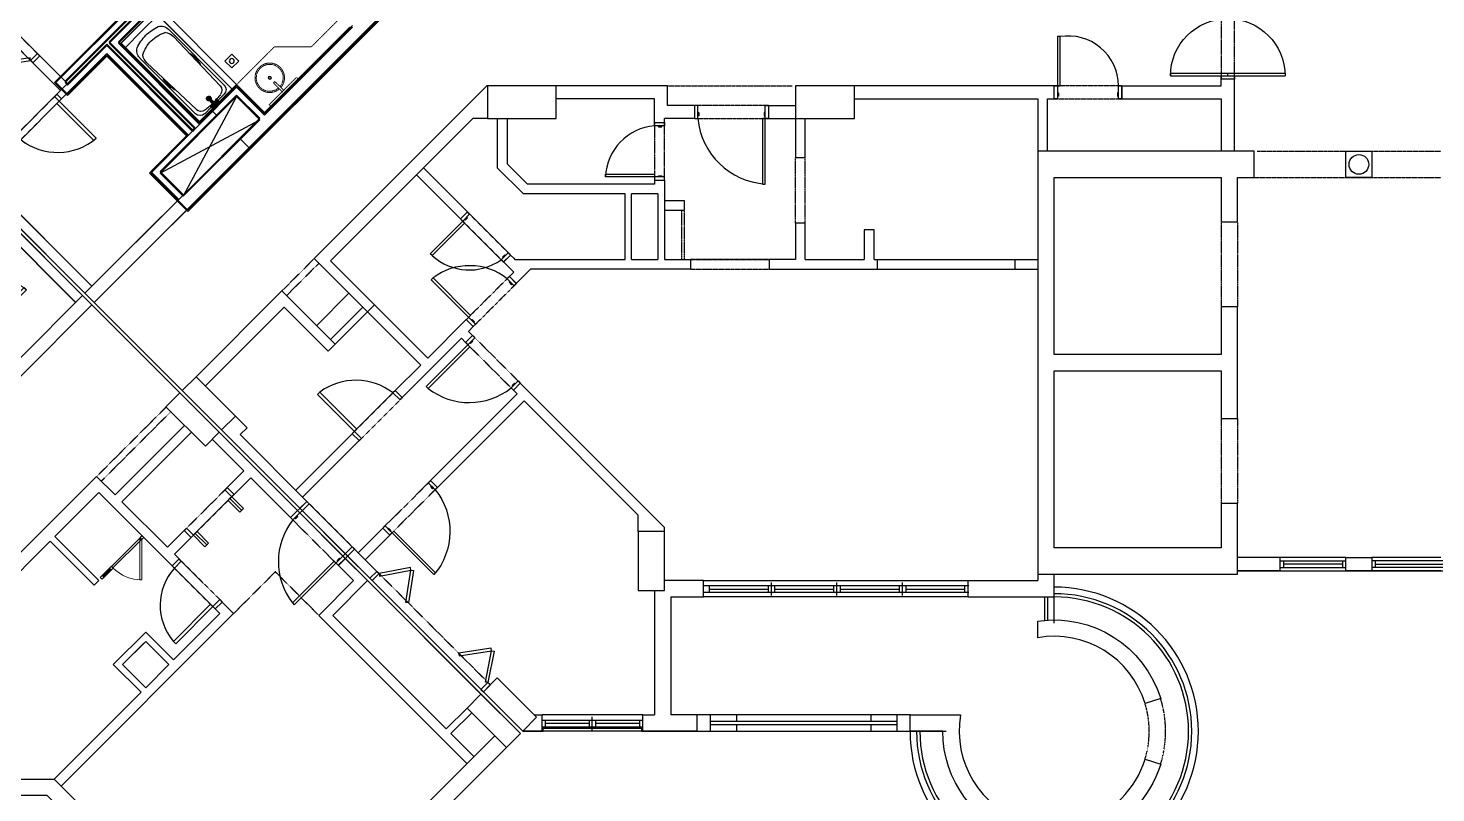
# Model space of a CAD drawing. Header units: millimetres. Extents: x 186805 to 449048, y 2167 to 51540.
# Drawn here: x 380867 to 402353, y 20594 to 32261 of the extents above; entities that cross this region are included whole.
import ezdxf

# ---------------------------------------------------------------- set-up
doc = ezdxf.new("R2010")
doc.units = ezdxf.units.MM
for name, pattern in [('BD$0$HIDDEN', [0.375, 0.25, -0.125]), ('HIDDEN', [0.375, 0.25, -0.125]), ('HIDDEN2', [0.1875, 0.125, -0.0625])]:
    doc.linetypes.add(name, pattern=pattern)
doc.layers.get('0').update_dxf_attribs({"linetype": 'CONTINUOUS'})
for name, color, linetype, lineweight in [('0-60x60-C', 3, 'CONTINUOUS', 13), ('0-AKL-P1 TILES', 8, 'CONTINUOUS', 13), ('0-akl-plasterline', 9, 'CONTINUOUS', 13), ('3117.NEW ID XR$0$BD$0$a-sanit', 30, 'CONTINUOUS', 5), ('3117.NEW ID XR$0$BD$0$NAK_FIXTURES', 4, 'CONTINUOUS', 18), ('A-Door shower', 3, 'CONTINUOUS', 9), ('BD$0$0-tiles', 9, 'CONTINUOUS', 5), ('BD$0$a-sanit', 30, 'CONTINUOUS', 5), ('BD$0$NAK_FIXTURES', 8, 'CONTINUOUS', 18), ('LINE 1 P1', 1, 'CONTINUOUS', 13), ('NAK_dim', 8, 'CONTINUOUS', 50)]:
    doc.layers.add(name, color=color, linetype=linetype, lineweight=lineweight)
for name, color, linetype in [('3117.NEW ID XR$0$A-HATCH', 8, 'CONTINUOUS'), ('A-ABOV', 1, 'HIDDEN2'), ('A-ABOVE DOOR', 1, 'HIDDEN2'), ('A-CONC-BLDG', 6, 'CONTINUOUS'), ('A-CORNICHE', 9, 'CONTINUOUS'), ('a-door', 4, 'CONTINUOUS'), ('A-FLORRAIL', 92, 'CONTINUOUS'), ('A-JOINT', 4, 'CONTINUOUS'), ('a-wall', 140, 'CONTINUOUS'), ('A-WIND', 4, 'CONTINUOUS'), ('ALAN', 6, 'CONTINUOUS'), ('FIRST FLR DRAINAGExref-(NID-R2)$0$TYPCAL FLR DRAINAGE_xref(NID-R1)$0$M-FLOOR DRAIN', 7, 'CONTINUOUS'), ('SANETARY', 1, 'CONTINUOUS')]:
    doc.layers.add(name, color=color, linetype=linetype)

# ---------------------------------------------------------------- blocks, each defined once
blk = doc.blocks.new('A$C7C4A1575')
at = {"layer": 'A-ABOV', "color": 8}
for p, q in [((58045, 22950), (56845, 22950)), ((58045, 22800), (56845, 22800)), ((49445, 21550), (46595, 21550)), ((49395, 21150), (46595, 21150)), ((58395, 20150), (56495, 20150))]:
    blk.add_line(p, q, dxfattribs=at)
blk.add_lwpolyline([(63719, 28231), (64383, 27567), (65019, 28203)], dxfattribs=at)
for radius in [1700, 1450]:
    blk.add_arc((52495, 30000), radius, 162.8954, 197.1046, dxfattribs=at)
at = {"layer": 'A-ABOVE DOOR', "color": 8, "linetype": 'Continuous'}
for p, q in [((58769, 30000), (60309, 30000)), ((58775, 29750), (60309, 29750)), ((53807, 27950), (57847, 27950)), ((46595, 27550), (47645, 27550)), ((49045, 27550), (48045, 27550)), ((57847, 27700), (53807, 27700)), ((46595, 27350), (47645, 27350)), ((48045, 27350), (49045, 27350))]:
    blk.add_line(p, q, dxfattribs=at)
at = {"layer": 'A-ABOVE DOOR', "color": 8}
for p, q in [((62835, 27559), (61102, 29292)), ((65853, 27369), (65196, 28027)), ((65302, 28133), (65959, 27475)), ((64150, 26739), (63422, 27467)), ((63902, 26491), (63174, 27220)), ((61908, 26279), (62637, 27008)), ((62743, 26901), (62014, 26173)), ((65012, 26386), (65669, 27044)), ((65118, 26280), (65776, 26938)), ((49695, 25225), (49695, 26525)), ((49945, 25225), (49945, 26525)), ((65976, 25120), (67036, 26180)), ((67107, 26110), (66046, 25049)), ((62446, 24907), (63103, 25565)), ((62552, 24801), (63209, 25459)), ((61478, 24067), (60750, 24795)), ((61372, 23961), (60644, 24689)), ((60705, 23166), (61362, 23825)), ((60811, 23060), (61468, 23719)), ((49695, 22225), (49695, 23525)), ((49945, 22225), (49945, 23525)), ((63719, 22857), (64214, 23352)), ((63789, 22786), (64284, 23281)), ((58045, 22950), (56845, 22950)), ((56845, 22800), (58045, 22800)), ((58145, 22050), (58145, 22800)), ((58185, 22050), (58185, 22800)), ((61558, 22181), (60901, 22839)), ((60795, 22733), (61452, 22075)), ((56295, 22245), (56295, 21245)), ((56445, 22245), (56445, 21245)), ((58445, 21590), (58445, 20710)), ((58595, 20710), (58595, 21590)), ((68304, 21008), (67647, 20350)), ((67717, 20279), (68375, 20937)), ((57985, 20650), (56855, 20650)), ((56849, 20450), (57985, 20450)), ((52495, 20350), (51465, 20350)), ((49745, 20050), (49745, 18200)), ((49945, 18200), (49945, 20050)), ((51465, 20150), (52495, 20150)), ((69075, 18809), (68085, 19799)), ((67979, 19693), (68969, 18703))]:
    blk.add_line(p, q, dxfattribs=at)
at = {"layer": 'A-CONC-BLDG', "color": 8}
for points in [[(64695, 33795), (64695, 34700), (64945, 34700), (64945, 33899), (67863, 30981), (69217, 30981), (69361, 30837), (69255, 30731), (67759, 30731)], [(61244, 29433), (61456, 29645), (60855, 30246), (60643, 30034)], [(60996, 29185), (60395, 29786), (60607, 29999), (61208, 29398)], [(58445, 26950), (58845, 26950), (58845, 27850), (58445, 27850)], [(52745, 27600), (49695, 27600), (49695, 26525), (49945, 26525), (49945, 27200), (52495, 27200), (52495, 24500), (49945, 24500), (49945, 25225), (49695, 25225), (49695, 23525), (49945, 23525), (49945, 24250), (52495, 24250), (52495, 21550), (49945, 21550), (49945, 22225), (49695, 22225), (49695, 21550), (49445, 21550), (49445, 21150), (52745, 21150)], [(65840, 24837), (66052, 25049), (65451, 25650), (65239, 25438)], [(65592, 24589), (64991, 25190), (65204, 25402), (65805, 24801)], [(56445, 20650), (55545, 20650), (55545, 20150), (56445, 20150)], [(61145, 20650), (60095, 20650), (60095, 20150), (61145, 20150)]]:
    blk.add_lwpolyline(points, close=True, dxfattribs=at)
for points in [[(51995, 31625), (52069, 31386, 0.248358), (51109, 30426), (50870, 30500, -0.248358)], [(52922, 31386), (52995, 31625, -0.329244), (54195, 30000), (54695, 30000), (54695, 29750), (53923, 29750, 0.377986)], [(50870, 29500), (51109, 29574, 0.377986), (52745, 28572), (52745, 28550), (52745, 28550), (52745, 28350), (52745, 28350), (52745, 28318, -0.370665)]]:
    blk.add_lwpolyline(points, format="xyb", close=True, dxfattribs=at)
at = {"layer": 'A-CORNICHE', "color": 8}
for radius in [2200, 2100, 2050]:
    blk.add_arc((52495, 30000), radius, 0, 270, dxfattribs=at)
at = {"layer": 'a-door', "color": 8, "lineweight": -3}
for p, q in [((61964, 27609), (61936, 27581)), ((62572, 26945), (61936, 27581)), ((61964, 27609), (62601, 26973)), ((65457, 27185), (65401, 27129)), ((65401, 27129), (65578, 26952)), ((65606, 26980), (65429, 27157)), ((65457, 27185), (65634, 27008)), ((62636, 27008), (62572, 26945)), ((62601, 26973), (62707, 26867)), ((62618, 26934), (62629, 26945)), ((62654, 26899), (62618, 26934)), ((62629, 26945), (62664, 26909)), ((62742, 26902), (62636, 27008)), ((62664, 26909), (62654, 26899)), ((62707, 26867), (62742, 26902)), ((65669, 27044), (65578, 26952)), ((65634, 27008), (65740, 26902)), ((65776, 26938), (65669, 27044)), ((65740, 26902), (65776, 26938)), ((64927, 26655), (64870, 26598)), ((64927, 26655), (65104, 26478)), ((64870, 26598), (65047, 26421)), ((65075, 26450), (64899, 26626)), ((65047, 26421), (65075, 26450)), ((65104, 26478), (65075, 26450)), ((61908, 26280), (61943, 26315)), ((62014, 26174), (61908, 26280)), ((61943, 26315), (62049, 26209)), ((61982, 26298), (61971, 26287)), ((61971, 26287), (62007, 26252)), ((62017, 26262), (61982, 26298)), ((62007, 26252), (62017, 26262)), ((65012, 26386), (65047, 26421)), ((65118, 26280), (65012, 26386)), ((65047, 26421), (65153, 26315)), ((65153, 26315), (65118, 26280)), ((62049, 26209), (62014, 26174)), ((61362, 23825), (61326, 23789)), ((61344, 23751), (61355, 23761)), ((61379, 23715), (61344, 23751)), ((61390, 23726), (61379, 23715)), ((61468, 23719), (61404, 23655)), ((60704, 23167), (60739, 23203)), ((60810, 23061), (60704, 23167)), ((60739, 23203), (60846, 23096)), ((60778, 23185), (60768, 23174)), ((60768, 23174), (60803, 23139)), ((60814, 23149), (60778, 23185)), ((60803, 23139), (60814, 23149)), ((60846, 23096), (60810, 23061)), ((50721, 20000), (48971, 20000)), ((48971, 19960), (48971, 20000)), ((49745, 20000), (49745, 20050)), ((49745, 20050), (49945, 20050)), ((49946, 20000), (49746, 20000)), ((49846, 20000), (49846, 19960)), ((49945, 20050), (49945, 20000)), ((50721, 19960), (50721, 20000)), ((50721, 19960), (48971, 19960)), ((67979, 19693), (68085, 19799)), ((68085, 19799), (68120, 19763)), ((68614, 19841), (68120, 19763)), ((68127, 19724), (68620, 19802)), ((68014, 19657), (67979, 19693)), ((68120, 19763), (68014, 19657)), ((68120, 19763), (68127, 19724))]:
    blk.add_line(p, q, dxfattribs=at)
for points in [[(61138, 29256), (61177, 29250), (61085, 28770), (61045, 28776)], [(61244, 29362), (61208, 29398), (61102, 29292), (61138, 29256)], [(61585, 28809), (61579, 28848), (61085, 28770), (61091, 28731)], [(62352, 28042), (62392, 28035), (62313, 27542), (62274, 27548)], [(62799, 27594), (62793, 27634), (62313, 27542), (62320, 27502)], [(62905, 27701), (62941, 27665), (62835, 27559), (62799, 27594)], [(63393, 27369), (63403, 27358), (63439, 27394), (63428, 27404)], [(63866, 26527), (63902, 26492), (64149, 26740), (64114, 26775)], [(64050, 26711), (64040, 26722), (64075, 26757), (64086, 26747)], [(60679, 24654), (60644, 24689), (60750, 24795), (60785, 24760)], [(60721, 24696), (60732, 24686), (60767, 24721), (60757, 24732)], [(61379, 24039), (61368, 24049), (61404, 24085), (61414, 24074)], [(60829, 22698), (60794, 22734), (60900, 22840), (60935, 22804)], [(60872, 22741), (60882, 22730), (60918, 22766), (60907, 22776)], [(61523, 22217), (61495, 22245), (61990, 22740), (62018, 22712)], [(61417, 22111), (61452, 22075), (61558, 22181), (61523, 22217)], [(61459, 22153), (61449, 22164), (61484, 22199), (61495, 22189)], [(58535, 21540), (58535, 21525), (58485, 21525), (58485, 21540)], [(57935, 20450), (57985, 20450), (57985, 20650), (57935, 20650)], [(58595, 20760), (58595, 20710), (58445, 20710), (58445, 20760)], [(51515, 20150), (51465, 20150), (51465, 20350), (51515, 20350)], [(52445, 20150), (52405, 20150), (52405, 19400), (52445, 19400)]]:
    blk.add_lwpolyline(points, close=True, dxfattribs=at)
at = {"layer": 'a-door', "color": 8}
for points in [[(65337, 28097), (65903, 28663), (65938, 28628), (65372, 28062)], [(63173, 25424), (63739, 24859), (63704, 24823), (63138, 25389)], [(67682, 20385), (67116, 20951), (67152, 20987), (67717, 20421)]]:
    blk.add_lwpolyline(points, close=True, dxfattribs=at)
at = {"layer": 'a-door', "color": 8, "lineweight": -3}
for points in [[(63456, 27433), (63485, 27404), (64121, 28041), (64093, 28069), (63209, 27185)], [(63209, 27185), (63173, 27220), (63421, 27468), (63456, 27433)], [(61443, 24102), (61414, 24131), (62051, 24767), (62079, 24739), (61337, 23996)], [(61337, 23996), (61372, 23961), (61478, 24067), (61443, 24102)], [(61404, 23655), (61976, 23083), (62004, 23112), (61326, 23789)], [(56905, 21650), (56905, 20450), (56855, 20450), (56855, 20650), (56905, 20650)], [(56905, 20650), (56945, 20650), (56945, 21650), (56905, 21650)], [(58595, 21590), (58445, 21590), (58445, 21540), (58595, 21540)], [(58595, 21540), (59345, 21540), (59345, 21500), (58595, 21500), (58595, 21590)], [(58535, 20760), (58535, 20775), (58485, 20775), (58485, 20760)], [(56905, 20560), (56920, 20560), (56920, 20610), (56905, 20610)], [(57935, 20560), (57920, 20560), (57920, 20610), (57935, 20610)], [(51515, 20260), (51530, 20260), (51530, 20310), (51515, 20310)], [(52405, 20150), (52405, 19400), (52445, 19400), (52445, 20350)], [(52445, 20350), (52495, 20350), (52495, 20150), (52405, 20150)], [(52445, 20260), (52430, 20260), (52430, 20310), (52445, 20310)]]:
    blk.add_lwpolyline(points, dxfattribs=at)
at = {"layer": 'a-door', "color": 8}
for points in [[(65302, 28133), (65337, 28097), (65231, 27991), (65196, 28027)], [(65959, 27475), (65924, 27510), (65818, 27404), (65853, 27369)], [(63209, 25460), (63173, 25424), (63067, 25530), (63103, 25566)], [(62551, 24802), (62587, 24837), (62480, 24944), (62445, 24908)], [(67647, 20350), (67682, 20385), (67753, 20315), (67717, 20279)]]:
    blk.add_lwpolyline(points, dxfattribs=at)
for centre, radius, start, end in [((65294, 28077), 847, 318.0293, 40.5203), ((63155, 25571), 928, 232.2524, 306.2971), ((67706, 20254), 913, 51.8928, 130.216)]:
    blk.add_arc(centre, radius, start, end, dxfattribs=at)
at = {"layer": 'a-door', "color": 8, "lineweight": -3}
for centre, radius, start, end in [((63319, 27411), 1018, 321.2989, 38.1247), ((61422, 23966), 1018, 51.8753, 128.7011), ((61423, 22125), 836, 47.3491, 125.6657), ((56831, 20543), 1109, 5.5159, 86.1775), ((58529, 21574), 816, 274.6153, 357.6313), ((52278, 20153), 763, 180.1958, 279.5628)]:
    blk.add_arc(centre, radius, start, end, dxfattribs=at)
at = {"layer": 'a-door', "color": 8, "lineweight": -3, "extrusion": (0, 0, -1)}
blk.add_arc((-49846, 20000), 875, 180, 0, dxfattribs=at)
blk.add_ellipse((62519, 26953), major_axis=(15, 915), ratio=0.874199, start_param=3.926991, end_param=5.497787, dxfattribs=at)
at = {"layer": 'a-door', "color": 8, "lineweight": -3}
blk.add_ellipse((61415, 23595), major_axis=(-818, 14), ratio=0.855412, start_param=0.812265, end_param=2.340757, dxfattribs=at)
at = {"layer": 'A-Door shower', "color": 8}
for p, q in [((66886, 27538), (67028, 27679)), ((66898, 27526), (67012, 27639)), ((66903, 27522), (67016, 27635)), ((66915, 27510), (67056, 27651))]:
    blk.add_line(p, q, dxfattribs=at)
for points in [[(66453, 27688), (66423, 27688), (66423, 27068), (66453, 27068)], [(66883, 27485), (66862, 27506), (66423, 27068), (66444, 27046)], [(66915, 27510), (66886, 27538), (66858, 27510), (66886, 27481)], [(67056, 27651), (67028, 27679), (67000, 27651), (67028, 27623)], [(66448, 27043), (66420, 27071), (66391, 27043), (66420, 27015)]]:
    blk.add_lwpolyline(points, close=True, dxfattribs=at)
blk.add_arc((66423, 27068), 620, 45, 90, dxfattribs=at)
at = {"layer": 'A-FLORRAIL', "color": 8}
for p, q in [((54895, 29750), (54895, 30000)), ((54895, 29900), (57745, 29900)), ((55295, 29900), (55295, 30000)), ((57345, 29900), (57345, 30000)), ((57745, 29750), (57745, 30000)), ((54695, 29750), (57945, 29750)), ((54895, 29850), (57745, 29850)), ((55295, 29750), (55295, 29850)), ((57345, 29750), (57345, 29850)), ((52595, 27950), (52595, 28303)), ((52645, 27950), (52645, 28307))]:
    blk.add_line(p, q, dxfattribs=at)
at = {"layer": 'A-JOINT', "color": 8}
for p, q in [((62941, 27665), (61208, 29398)), ((62976, 27701), (61244, 29433)), ((63280, 27326), (64009, 26597)), ((64044, 26633), (63316, 27361)), ((67148, 23458), (65805, 24801)), ((67183, 23493), (65840, 24837))]:
    blk.add_line(p, q, dxfattribs=at)
at = {"layer": 'a-wall', "color": 8}
for p, q in [((60855, 30246), (61954, 31346)), ((62131, 31169), (61032, 30069)), ((67653, 30837), (65019, 28203)), ((66433, 29405), (67759, 30731)), ((61703, 30034), (61350, 30388)), ((63719, 28231), (61456, 30494)), ((57945, 30000), (58775, 30000)), ((57945, 30000), (57945, 29750)), ((58775, 30000), (58775, 29750)), ((60315, 29750), (60315, 30000)), ((60315, 30000), (60606, 30000)), ((60607, 29999), (60606, 30000)), ((61385, 29716), (61703, 30034)), ((61456, 29645), (61774, 29963)), ((63506, 28231), (61774, 29963)), ((57945, 29750), (58345, 29750)), ((58345, 27950), (58345, 29750)), ((58775, 29750), (58595, 29750)), ((58595, 27850), (58595, 29750)), ((60432, 29750), (60315, 29750)), ((66009, 28981), (66362, 29335)), ((66716, 28981), (66362, 29335)), ((66857, 28981), (66433, 29405)), ((65231, 28203), (65938, 28910)), ((66362, 28486), (65938, 28910)), ((66362, 28628), (66009, 28981)), ((66362, 28486), (66857, 28981)), ((66362, 28628), (66716, 28981)), ((66391, 28656), (66716, 28981)), ((69728, 28725), (67113, 26110)), ((69728, 28725), (67113, 26110)), ((67820, 27099), (69255, 28535)), ((62976, 27701), (63506, 28231)), ((63719, 28231), (63188, 27701)), ((65019, 28203), (65196, 28027)), ((65302, 28133), (65231, 28203)), ((53807, 27950), (52495, 27950)), ((52495, 27950), (52495, 27600)), ((53807, 27950), (53807, 27700)), ((58345, 27950), (57847, 27950)), ((57847, 27950), (57847, 27700)), ((65196, 28027), (65302, 28133)), ((67077, 27701), (67148, 27771)), ((67820, 27099), (67148, 27771)), ((47645, 27350), (47645, 27550)), ((47645, 27550), (48045, 27550)), ((48045, 27550), (48045, 27350)), ((49045, 27550), (49045, 27350)), ((49045, 27550), (49695, 27550)), ((53807, 27700), (52745, 27700)), ((52745, 27600), (52745, 27700)), ((57847, 27700), (58445, 27700)), ((62835, 27559), (62941, 27665)), ((63174, 27220), (62835, 27559)), ((62941, 27665), (63280, 27326)), ((62976, 27701), (63316, 27361)), ((63188, 27701), (63422, 27467)), ((67749, 27029), (67077, 27701)), ((48045, 27350), (47645, 27350)), ((49045, 27350), (49695, 27350)), ((62637, 27008), (63011, 27382)), ((63280, 27326), (63174, 27220)), ((63316, 27361), (63422, 27467)), ((65669, 27044), (65924, 27298)), ((65853, 27369), (65959, 27475)), ((65853, 27369), (65924, 27298)), ((67077, 26357), (65959, 27475)), ((62743, 26901), (63118, 27276)), ((65776, 26938), (66030, 27192)), ((66030, 27192), (66724, 26498)), ((58445, 26950), (58445, 26888)), ((60644, 24689), (58445, 26888)), ((58845, 26950), (58845, 26700)), ((62637, 27008), (62743, 26901)), ((65669, 27044), (65776, 26938)), ((67077, 26357), (67749, 27029)), ((58845, 26700), (60587, 24958)), ((64044, 26633), (64150, 26739)), ((64757, 26132), (64150, 26739)), ((63103, 25565), (63966, 26428)), ((64009, 26597), (63902, 26491)), ((64921, 25473), (63902, 26491)), ((65204, 25402), (64009, 26597)), ((65241, 25435), (64044, 26633)), ((66724, 26498), (65663, 25438)), ((60587, 24958), (61908, 26279)), ((62014, 26173), (61908, 26279)), ((63209, 25459), (64072, 26322)), ((64757, 26132), (65012, 26386)), ((64863, 26025), (65118, 26280)), ((65118, 26280), (65012, 26386)), ((66830, 26392), (65769, 25332)), ((66830, 26392), (67113, 26110)), ((60693, 24852), (62014, 26173)), ((65345, 25544), (64863, 26025)), ((67077, 26145), (67113, 26110)), ((63209, 25459), (63103, 25565)), ((64921, 25473), (64815, 25367)), ((64815, 25367), (64991, 25190)), ((60750, 24795), (60644, 24689)), ((60693, 24852), (60750, 24795)), ((61542, 24003), (62446, 24907)), ((62163, 24412), (62552, 24801)), ((62446, 24907), (62552, 24801)), ((65451, 24731), (64249, 23529)), ((65592, 24589), (64284, 23281)), ((68279, 24589), (67183, 23493)), ((61468, 23718), (62057, 24306)), ((63542, 22821), (62057, 24306)), ((62976, 23599), (62163, 24412)), ((67325, 23352), (68279, 24306)), ((61372, 23961), (61478, 24067)), ((61542, 24003), (61478, 24067)), ((63577, 24200), (62870, 23493)), ((63471, 24094), (64284, 23281)), ((63577, 24200), (64249, 23529)), ((61362, 23824), (61436, 23897)), ((61436, 23897), (61372, 23961)), ((63542, 24024), (63047, 23529)), ((61362, 23824), (61468, 23718)), ((63259, 23316), (63754, 23811)), ((67148, 23458), (62075, 18384)), ((63789, 22786), (62976, 23599)), ((69566, 21040), (67148, 23458)), ((69602, 21075), (67183, 23493)), ((69234, 21655), (67431, 23458)), ((67183, 23210), (65858, 21885)), ((68845, 21549), (67183, 23210)), ((60488, 22950), (60705, 23166)), ((60811, 23060), (60705, 23166)), ((60811, 23060), (60745, 22995)), ((60745, 22995), (60901, 22839)), ((53095, 22950), (52745, 22950)), ((53095, 22800), (52745, 22800)), ((55195, 22950), (53095, 22950)), ((53095, 22800), (53095, 22950)), ((55195, 22800), (53095, 22800)), ((56845, 22950), (55195, 22950)), ((55195, 22800), (55195, 22950)), ((55245, 22800), (55195, 22800)), ((55245, 22800), (55245, 22350)), ((55395, 22350), (55395, 22800)), ((56295, 22800), (55395, 22800)), ((56295, 22800), (56295, 22245)), ((56445, 22800), (56845, 22800)), ((56445, 22245), (56445, 22800)), ((56845, 22800), (56845, 22950)), ((58045, 22950), (60488, 22950)), ((58045, 22800), (58045, 22950)), ((58445, 22800), (58045, 22800)), ((58445, 21590), (58445, 22800)), ((58545, 21800), (58545, 22800)), ((58945, 22800), (58545, 22800)), ((58945, 22800), (58945, 21800)), ((60728, 22800), (59045, 22800)), ((59045, 22800), (59045, 21800)), ((60744, 22783), (60728, 22800)), ((60795, 22733), (60744, 22783)), ((60795, 22733), (60901, 22839)), ((63789, 22786), (61153, 20150)), ((61370, 20650), (63542, 22821)), ((63722, 22854), (63722, 22854)), ((55245, 22350), (55395, 22350)), ((56295, 22245), (56445, 22245)), ((61452, 22075), (61558, 22181)), ((61558, 22181), (62230, 21510)), ((58445, 22050), (58145, 22050)), ((58145, 21900), (58145, 22050)), ((62124, 21404), (61452, 22075)), ((58445, 21900), (58145, 21900)), ((58545, 21800), (58945, 21800)), ((59045, 21800), (60596, 21800)), ((60995, 21401), (60596, 21800)), ((64620, 20647), (65787, 21814)), ((66140, 21460), (65787, 21814)), ((66282, 21460), (65858, 21885)), ((47645, 21150), (47645, 21550)), ((47645, 21550), (48045, 21550)), ((48045, 21550), (48045, 21150)), ((58595, 21590), (58445, 21590)), ((58595, 21650), (60534, 21650)), ((58595, 21590), (58595, 21650)), ((60845, 21339), (60534, 21650)), ((60845, 20650), (60845, 21339)), ((60995, 20650), (60995, 21401)), ((64974, 20294), (66140, 21460)), ((66282, 21460), (65716, 20895)), ((48045, 21150), (47645, 21150)), ((49745, 21150), (49745, 20050)), ((49945, 20350), (49945, 21150)), ((52595, 21150), (52595, 20350)), ((52745, 20350), (52745, 21150)), ((56295, 21245), (56295, 20650)), ((56445, 21245), (56295, 21245)), ((56445, 20650), (56445, 21245)), ((65716, 20895), (66954, 19657)), ((56855, 20650), (56445, 20650)), ((56855, 20450), (56855, 20650)), ((57985, 20650), (58445, 20650)), ((57985, 20450), (57985, 20650)), ((58445, 20710), (58445, 20650)), ((58595, 20710), (58445, 20710)), ((58595, 20710), (58595, 20350)), ((61145, 20650), (61370, 20650)), ((64974, 20294), (64620, 20647)), ((64974, 20152), (65539, 20718)), ((65539, 20718), (66777, 19480)), ((65645, 20824), (65610, 20789)), ((65610, 20789), (66918, 19480)), ((65645, 20824), (66954, 19516)), ((56855, 20450), (56445, 20450)), ((57985, 20450), (58395, 20450)), ((58395, 20450), (58395, 20150)), ((63206, 19233), (64549, 20576)), ((64974, 20152), (64549, 20576)), ((51465, 20350), (49945, 20350)), ((51465, 20350), (51465, 20150)), ((52595, 20350), (52495, 20350)), ((52495, 20350), (52495, 20150)), ((55545, 20350), (52745, 20350)), ((58595, 20350), (60095, 20350)), ((66954, 19657), (67647, 20350)), ((66954, 19516), (67717, 20279)), ((67647, 20350), (67717, 20279)), ((67661, 20223), (67717, 20279)), ((67661, 20223), (68085, 19799)), ((51465, 20150), (49945, 20150)), ((49945, 20150), (49945, 20050)), ((52495, 20150), (55545, 20150)), ((58395, 20150), (60095, 20150)), ((61145, 20150), (61153, 20150)), ((67590, 20081), (66424, 18915)), ((67661, 20011), (66565, 18915)), ((67979, 19693), (67555, 20117)), ((68085, 19799), (67979, 19693)), ((65695, 18399), (66777, 19480)), ((66353, 18915), (66918, 19480))]:
    blk.add_line(p, q, dxfattribs=at)
at = {"layer": 'a-wall', "color": 8, "lineweight": -3}
blk.add_line((49745, 20050), (49945, 20050), dxfattribs=at)
at = {"layer": 'a-wall', "color": 8}
blk.add_circle((47845, 21350), 150, dxfattribs=at)
at = {"layer": 'A-WIND', "color": 8}
for p, q in [((60315, 29930), (58775, 29930)), ((60315, 29930), (58775, 29930)), ((60315, 29930), (58775, 29930)), ((58825, 29830), (58825, 29930)), ((58825, 29830), (58825, 29930)), ((58825, 29830), (58825, 29930)), ((58825, 29880), (59495, 29880)), ((58825, 29880), (59495, 29880)), ((58825, 29880), (59495, 29880)), ((59495, 29830), (59495, 29930)), ((59495, 29830), (59495, 29930)), ((59495, 29830), (59495, 29930)), ((59545, 29980), (59545, 29780)), ((59545, 29980), (59545, 29780)), ((59545, 29980), (59545, 29780)), ((59595, 29830), (59595, 29930)), ((59595, 29830), (59595, 29930)), ((59595, 29830), (59595, 29930)), ((59595, 29880), (60265, 29880)), ((59595, 29880), (60265, 29880)), ((59595, 29880), (60265, 29880)), ((60265, 29830), (60265, 29930)), ((60265, 29830), (60265, 29930)), ((60265, 29830), (60265, 29930)), ((60315, 29830), (58775, 29830)), ((60315, 29830), (58775, 29830)), ((60315, 29830), (58775, 29830)), ((53797, 27880), (57847, 27880)), ((53797, 27780), (57847, 27780)), ((53862, 27780), (53862, 27880)), ((54762, 27830), (53862, 27830)), ((54762, 27780), (54762, 27880)), ((54812, 27930), (54812, 27730)), ((54862, 27780), (54862, 27880)), ((55762, 27830), (54862, 27830)), ((55762, 27780), (55762, 27880)), ((55812, 27930), (55812, 27730)), ((55862, 27780), (55862, 27880)), ((56762, 27830), (55862, 27830)), ((56762, 27780), (56762, 27880)), ((56812, 27930), (56812, 27730)), ((56862, 27780), (56862, 27880)), ((57762, 27830), (56862, 27830)), ((57762, 27780), (57762, 27880)), ((45545, 27500), (47645, 27500)), ((45545, 27400), (47645, 27400)), ((47595, 27450), (45595, 27450)), ((47595, 27400), (47595, 27500)), ((49045, 27500), (48045, 27500)), ((49045, 27400), (48045, 27400)), ((48095, 27400), (48095, 27500)), ((48095, 27450), (48995, 27450)), ((48995, 27400), (48995, 27500))]:
    blk.add_line(p, q, dxfattribs=at)
at = {"layer": 'ALAN', "color": 8}
for p, q in [((58795, 30000), (54145, 30000)), ((58795, 29950), (58795, 30000)), ((60295, 29950), (58795, 29950)), ((60607, 29999), (60295, 29999)), ((60295, 29999), (60295, 29950)), ((74290, 16316), (60607, 29999)), ((52495, 28350), (52495, 27600)), ((49695, 27550), (43495, 27550)), ((52495, 27600), (49695, 27600)), ((49695, 27600), (49695, 27550))]:
    blk.add_line(p, q, dxfattribs=at)
blk.add_lwpolyline([(84702, 20859), (83358, 19516), (83323, 19551), (81909, 18137), (81944, 18102), (81166, 17324), (80000, 18490), (76093, 14584), (60643, 30034), (61969, 31360)], dxfattribs=at)
blk = doc.blocks.new('A$C32DD6ECA')
at = {"layer": '0-60x60-C', "color": 16, "xscale": 0.04183124983683228, "yscale": 0.04183124983683228, "zscale": 0.04183124983683228, "rotation": 180}
blk.add_blockref('A$C7C4A1575', (4397.08, 2202.64), dxfattribs=at)
blk = doc.blocks.new('A$C01635C6B')
at = {"layer": 'LINE 1 P1'}
for p, q in [((9624, 13171), (9624, 13365)), ((9624, 13365), (9874, 13365)), ((9874, 13365), (9874, 10671)), ((4699, 13171), (9349, 13171)), ((4899, 13171), (4899, 12971)), ((5299, 13171), (5299, 13096)), ((8749, 13171), (8749, 13096)), ((9149, 13171), (9149, 12971)), ((9349, 13171), (9624, 13171)), ((9349, 12921), (9349, 13171)), ((9349, 12971), (4699, 12971)), ((9149, 13096), (4899, 13096)), ((9149, 13046), (4899, 13046)), ((5274, 13046), (5274, 12971)), ((8749, 13046), (8749, 12971)), ((9624, 12921), (9349, 12921)), ((9624, 10671), (9624, 12921)), ((4198, 12571), (4198, 11121)), ((4298, 12571), (4298, 11121)), ((4098, 11121), (4098, 10671)), ((4348, 11121), (4098, 11121)), ((4348, 10671), (4348, 11121)), ((1198, 10671), (0, 10671)), ((0, 10671), (0, 10420)), ((1158, 10671), (798, 10671)), ((1158, 10420), (1158, 10671)), ((1158, 10601), (3198, 10601)), ((1198, 10621), (1198, 10671)), ((3198, 10621), (1198, 10621)), ((1208, 10500), (1208, 10601)), ((2128, 10550), (1208, 10550)), ((2128, 10500), (2128, 10601)), ((2178, 10651), (2178, 10450)), ((2228, 10500), (2228, 10601)), ((3148, 10550), (2228, 10550)), ((3148, 10500), (3148, 10601)), ((4048, 10671), (3198, 10671)), ((3198, 10671), (3198, 10621)), ((8999, 10601), (4949, 10601)), ((5034, 10500), (5034, 10601)), ((5034, 10550), (5934, 10550)), ((5934, 10500), (5934, 10601)), ((5984, 10651), (5984, 10450)), ((6034, 10500), (6034, 10601)), ((6034, 10550), (6934, 10550)), ((6934, 10500), (6934, 10601)), ((6984, 10651), (6984, 10450)), ((7034, 10500), (7034, 10601)), ((7034, 10550), (7934, 10550)), ((7934, 10500), (7934, 10601)), ((7984, 10651), (7984, 10450)), ((8034, 10500), (8034, 10601)), ((8034, 10550), (8934, 10550)), ((8934, 10500), (8934, 10601)), ((9524, 10671), (8989, 10671)), ((8989, 10420), (8989, 10671)), ((9574, 10671), (9574, 10671)), ((10175, 10671), (10175, 10270)), ((173, 5970), (173, 10420)), ((273, 5970), (273, 10420)), ((323, 5970), (323, 10420)), ((423, 5970), (423, 10420)), ((798, 10420), (1158, 10420)), ((1158, 10500), (3198, 10500)), ((3898, 5970), (3898, 10420)), ((4048, 5970), (4048, 10420)), ((4098, 5970), (4098, 10420)), ((4248, 10420), (4248, 5970)), ((8999, 10500), (4949, 10500)), ((9524, 10420), (8989, 10420)), ((9674, 10270), (9674, 5970)), ((9774, 10270), (9774, 5970)), ((9824, 10270), (9824, 5970)), ((9924, 9920), (9924, 10270)), ((10178, 9920), (9924, 9920)), ((10175, 9920), (10175, 9770)), ((9924, 9770), (10179, 9770)), ((9924, 6820), (9924, 9770)), ((10175, 6820), (9924, 6820)), ((9924, 6670), (9924, 5970)), ((10175, 6670), (9924, 6670)), ((10175, 6820), (10175, 6670)), ((2123, 5970), (573, 5970)), ((573, 5820), (1973, 5820)), ((1973, 5220), (1973, 5820)), ((2123, 5220), (2123, 5970)), ((3098, 5970), (2123, 5970)), ((3098, 5970), (2123, 5970)), ((3798, 5970), (3098, 5970)), ((3098, 5820), (3098, 5970)), ((3098, 5820), (3748, 5820)), ((9524, 5970), (4348, 5970)), ((2123, 5220), (1973, 5220)), ((1973, 3820), (1973, 5220)), ((2123, 5220), (2123, 3820)), ((174, 3119), (174, 4970)), ((274, 3219), (274, 4970)), ((324, 3269), (324, 4970)), ((424, 3369), (424, 4970)), ((3898, 5120), (3898, 5020)), ((3898, 5020), (4048, 5020)), ((3898, 3990), (3898, 5020)), ((4048, 5020), (4048, 5120)), ((4098, 5120), (4098, 5020)), ((4098, 5020), (4248, 5020)), ((4248, 5120), (4248, 5020)), ((4248, 5020), (4248, 3990)), ((9674, 4970), (9674, 3470)), ((9774, 4970), (9774, 3608)), ((9824, 3629), (9824, 4970)), ((9924, 4970), (9924, 4770)), ((10175, 4770), (9924, 4770)), ((10175, 4770), (10175, 4620)), ((9924, 4620), (9924, 3671)), ((10175, 4620), (9924, 4620)), ((3898, 3219), (3898, 3990)), ((4048, 3990), (3898, 3990)), ((4048, 3990), (4048, 569)), ((4248, 3990), (4098, 3990)), ((4098, 3990), (4098, 569)), ((4248, 3990), (4248, 3470)), ((1973, 3820), (1973, 3219)), ((2123, 3820), (1973, 3820)), ((2123, 3219), (2123, 3820)), ((11312, 2283), (9924, 3671)), ((5599, 3470), (4248, 3470)), ((5599, 3470), (5599, 3319)), ((7074, 3470), (5599, 3470)), ((7003, 3470), (7003, 2669)), ((7574, 3470), (7003, 3470)), ((7574, 3470), (7574, 3319)), ((9474, 3470), (7574, 3470)), ((9474, 3470), (9474, 3319)), ((9674, 3470), (9474, 3470)), ((9774, 3608), (11064, 2319)), ((11100, 2354), (9824, 3629)), ((1973, 3269), (324, 3269)), ((1973, 3369), (424, 3369)), ((4248, 3319), (4248, 769)), ((4248, 3319), (5149, 3319)), ((5149, 3319), (5149, 2469)), ((5299, 3319), (5599, 3319)), ((5299, 3319), (5299, 2619)), ((5559, 2619), (5559, 3319)), ((5599, 2619), (5599, 3319)), ((7574, 3319), (7153, 3319)), ((7153, 2669), (7153, 3319)), ((9474, 3319), (7574, 3319)), ((9922, 3319), (9474, 3319)), ((10993, 2248), (9922, 3319)), ((174, 3119), (974, 3119)), ((274, 3219), (1074, 3219)), ((974, 1369), (974, 3119)), ((1074, 1369), (1074, 3219)), ((1124, 1369), (1124, 3219)), ((1124, 3219), (1973, 3219)), ((1224, 1369), (1224, 3119)), ((1224, 3119), (2203, 3119)), ((2123, 3219), (2203, 3219)), ((2123, 3219), (3133, 3219)), ((2194, 3219), (3134, 3219)), ((3134, 3119), (2194, 3119)), ((2203, 3119), (2203, 3219)), ((3134, 3119), (3134, 3219)), ((3899, 3219), (3134, 3219)), ((3134, 3119), (3898, 3119)), ((3898, 3119), (3898, 769)), ((5299, 2619), (5599, 2619)), ((5599, 2619), (5599, 2319)), ((7003, 2669), (7153, 2669)), ((7003, 2669), (7003, 1669)), ((7153, 2669), (7153, 1669)), ((5149, 2469), (5449, 2469)), ((5449, 2469), (5449, 2319)), ((11170, 2425), (9515, 769)), ((5449, 2319), (5599, 2319)), ((5449, 2319), (5449, 1389)), ((5599, 1389), (5599, 2319)), ((11312, 2283), (9598, 569)), ((7003, 1669), (7153, 1669)), ((7003, 1069), (7003, 1669)), ((7153, 1669), (7153, 769)), ((706, 1369), (973, 1369)), ((706, 1369), (706, 1269)), ((1123, 1369), (1073, 1369)), ((2023, 1369), (1223, 1369)), ((2023, 1369), (2023, 769)), ((5449, 769), (5449, 1389)), ((5449, 1389), (5599, 1389)), ((5599, 1389), (5599, 1069)), ((703, 1269), (1923, 1269)), ((1923, 1269), (1923, 769)), ((5449, 1069), (5736, 1069)), ((5649, 869), (5649, 569)), ((5736, 869), (5649, 869)), ((5736, 869), (5736, 1069)), ((6866, 1069), (5736, 1069)), ((5736, 869), (6866, 869)), ((6866, 1069), (7153, 1069)), ((6866, 869), (6866, 1069)), ((6866, 869), (6953, 869)), ((6953, 869), (6953, 569)), ((706, 769), (4048, 769)), ((706, 769), (706, 569)), ((4098, 769), (5449, 769)), ((7153, 769), (9515, 769)), ((4048, 569), (706, 569)), ((5649, 569), (4098, 569)), ((6974, 569), (5649, 569)), ((9598, 569), (6953, 569))]:
    blk.add_line(p, q, dxfattribs=at)
at = {"layer": 'LINE 1 P1', "linetype": 'Continuous'}
for p, q in [((3198, 10671), (1158, 10671)), ((8989, 10671), (4949, 10671)), ((1158, 10420), (3198, 10420)), ((4949, 10420), (8989, 10420))]:
    blk.add_line(p, q, dxfattribs=at)
at = {"layer": 'LINE 1 P1', "lineweight": -3}
for p, q in [((1973, 5170), (1973, 5220)), ((1973, 5220), (2123, 5220)), ((2123, 5170), (1973, 5170)), ((2123, 5170), (2100, 5137)), ((2123, 5220), (2123, 5170)), ((2528, 4876), (2123, 5170)), ((2100, 5137), (2504, 4843)), ((2100, 4550), (2504, 4843)), ((2528, 4811), (2123, 4517)), ((2504, 4843), (2528, 4876)), ((2504, 4843), (2528, 4811)), ((2123, 4517), (2100, 4550)), ((2123, 4522), (2100, 4490)), ((2528, 4228), (2123, 4522)), ((2100, 4490), (2504, 4196)), ((2100, 3902), (2504, 4196)), ((2528, 4163), (2123, 3870)), ((2504, 4196), (2528, 4228)), ((2504, 4196), (2528, 4163)), ((1973, 3870), (1973, 3820)), ((2123, 3870), (1973, 3870)), ((2123, 3870), (2100, 3902)), ((2123, 3820), (2123, 3870)), ((1973, 3820), (2123, 3820))]:
    blk.add_line(p, q, dxfattribs=at)
at = {"layer": 'LINE 1 P1'}
for points in [[(4348, 12921), (4348, 12571), (4098, 12571), (4098, 13171), (4699, 13171), (4699, 12921)], [(3198, 10671), (3198, 10420), (4048, 10420), (4048, 10671)], [(4098, 10671), (4098, 10420), (4949, 10420), (4949, 10671)], [(173, 5970), (573, 5970), (573, 4970), (173, 4970)], [(3748, 5970), (3748, 5120), (4048, 5120), (4048, 5970)], [(4098, 5970), (4398, 5970), (4398, 5120), (4098, 5120)], [(9924, 5970), (9524, 5970), (9524, 4970), (9924, 4970)], [(4098, 4040), (3298, 4040), (3298, 4090), (4098, 4090)], [(2253, 3119), (2253, 2319), (2303, 2319), (2303, 3119)], [(5449, 1439), (4643, 1439), (4643, 1489), (5449, 1489)]]:
    blk.add_lwpolyline(points, close=True, dxfattribs=at)
for points in [[(3, 10420), (798, 10420), (798, 10671), (0, 10671)], [(10175, 10671), (9524, 10671), (9524, 10270), (10176, 10270)], [(3898, 5020), (3898, 4970), (4248, 4970), (4248, 5020)], [(3898, 3990), (3898, 4040), (4248, 4040), (4248, 3990)], [(2203, 3119), (2253, 3119), (2253, 3219), (2203, 3219)], [(3133, 3119), (3083, 3119), (3083, 3219), (3133, 3219)], [(5449, 2319), (5449, 2269), (5599, 2269), (5599, 2319)], [(5449, 1389), (5449, 1439), (5599, 1439), (5599, 1389)]]:
    blk.add_lwpolyline(points, dxfattribs=at)
at = {"layer": 'LINE 1 P1', "lineweight": -3}
for points in [[(5786, 1069), (5794, 1041), (6581, 1748), (6553, 1776)], [(5786, 869), (5736, 869), (5736, 1069), (5786, 1069)], [(5786, 979), (5821, 979), (5821, 1029), (5786, 1029)], [(6824, 979), (6809, 979), (6809, 1029), (6824, 1029)], [(6824, 869), (6874, 869), (6874, 1069), (6824, 1069)]]:
    blk.add_lwpolyline(points, close=True, dxfattribs=at)
at = {"layer": 'LINE 1 P1'}
for centre, radius, start, end in [((4218, 4057), 920, 97.4826, 181.112), ((2177, 3229), 913, 274.784, 353.1072), ((5558, 1358), 918, 96.8167, 174.9015)]:
    blk.add_arc(centre, radius, start, end, dxfattribs=at)
at = {"layer": 'LINE 1 P1', "lineweight": -3}
blk.add_arc((5751, 1073), 1073, 359.8063, 40.9827, dxfattribs=at)
blk = doc.blocks.new('BATH MIXER')
at = {"layer": 'NAK_dim'}
blk.add_hatch(color=1, dxfattribs=at).paths.add_polyline_path([(110, -18), (108, -18), (108, -36), (110, -36)])
at = {"layer": 'NAK_dim', "color": 1}
for p, q in [((108, -18), (108, -36)), ((110, -18), (110, -36))]:
    blk.add_line(p, q, dxfattribs=at)
for points in [[(-8, -18), (120, -18), (120, -36), (-8, -36)], [(0, -1), (24, -1), (24, -7), (0, -7)], [(6, -7), (17, -7), (17, -18), (6, -18)], [(109, -1), (85, -1), (85, -7), (109, -7)], [(102, -7), (91, -7), (91, -18), (102, -18)], [(114, -36), (116, -36), (116, -57), (114, -57)]]:
    blk.add_lwpolyline(points, close=True, dxfattribs=at)
for points in [[(46, -18), (46, -1), (62, -1), (62, -18)], [(62, -36), (62, -160), (46, -160), (46, -36)]]:
    blk.add_lwpolyline(points, dxfattribs=at)
blk = doc.blocks.new('A$C5C977968')
at = {"layer": '0-akl-plasterline'}
for p, q in [((8658, 0), (5006, 3652)), ((9528, 3132), (10694, 1966)), ((9895, 2369), (8679, 1153)), ((10496, 1768), (9895, 2369)), ((10694, 1966), (10496, 1768)), ((8679, 1153), (9245, 587)), ((9245, 587), (8658, 0))]:
    blk.add_line(p, q, dxfattribs=at)
at = {"layer": '3117.NEW ID XR$0$A-HATCH'}
blk.add_line((8481, 1329), (8658, 1153), dxfattribs=at)
at = {"layer": '3117.NEW ID XR$0$BD$0$a-sanit'}
for p, q in [((7915, 1937), (9110, 3132)), ((7986, 1867), (9181, 3062))]:
    blk.add_line(p, q, dxfattribs=at)
at = {"layer": '3117.NEW ID XR$0$BD$0$a-sanit', "linetype": 'BD$0$HIDDEN'}
for p, q in [((6329, 2959), (6776, 2511)), ((6776, 2511), (7342, 2511)), ((7342, 2511), (7915, 1937))]:
    blk.add_line(p, q, dxfattribs=at)
at = {"layer": '3117.NEW ID XR$0$BD$0$NAK_FIXTURES'}
blk.add_line((7331, 1982), (7352, 1961), dxfattribs=at)
for radius in [25, 15]:
    blk.add_circle((7410, 2040), radius, dxfattribs=at)
at = {"layer": 'a-wall'}
for p, q in [((8658, 21), (5016, 3663)), ((9718, 2567), (8658, 3627)), ((9718, 2567), (8658, 3627)), ((9860, 2567), (9294, 3132)), ((10532, 1966), (9365, 3132)), ((10532, 1966), (9365, 3132)), ((10673, 1966), (9506, 3132)), ((6148, 2814), (7491, 1471)), ((6148, 2814), (7491, 1471)), ((9718, 2567), (8481, 1329)), ((9718, 2567), (8481, 1329)), ((9718, 2567), (8481, 1329)), ((9718, 2567), (8481, 1329)), ((9860, 2567), (8552, 1259)), ((9895, 2531), (8587, 1223)), ((9895, 2390), (8658, 1153)), ((9895, 2390), (8658, 1153)), ((10496, 1930), (9895, 2531)), ((10496, 1789), (9895, 2390)), ((10496, 1789), (9895, 2390)), ((10496, 1789), (10673, 1966)), ((10532, 1966), (10496, 1930)), ((10532, 1966), (10496, 1930)), ((7915, 1895), (7491, 1471)), ((7915, 1895), (7491, 1471)), ((7915, 1754), (7562, 1400)), ((7915, 1895), (8481, 1329)), ((7915, 1754), (8729, 233)), ((7915, 1754), (9082, 587)), ((9082, 587), (7562, 1400)), ((7562, 1400), (8729, 233)), ((8552, 1259), (8587, 1223)), ((8658, 1153), (9224, 587)), ((9224, 587), (8658, 21)), ((9082, 587), (8729, 233))]:
    blk.add_line(p, q, dxfattribs=at)
at = {"layer": 'BD$0$0-tiles'}
for p, q in [((8596, 3653), (9682, 2567)), ((8593, 3650), (9676, 2567)), ((7491, 1508), (6184, 2814)), ((7491, 1508), (6184, 2814)), ((7491, 1513), (6190, 2814)), ((7491, 1513), (6190, 2814)), ((9676, 2567), (8481, 1372)), ((9682, 2567), (8481, 1366)), ((9685, 2558), (8490, 1363)), ((7915, 1937), (7491, 1513)), ((7915, 1937), (7491, 1513)), ((8481, 1372), (7915, 1937)), ((7915, 1932), (7491, 1508)), ((7915, 1932), (7491, 1508)), ((8481, 1366), (7915, 1932))]:
    blk.add_line(p, q, dxfattribs=at)
at = {"layer": 'BD$0$a-sanit', "linetype": 'BD$0$HIDDEN'}
blk.add_line((6776, 2511), (7342, 2511), dxfattribs=at)
at = {"layer": 'BD$0$NAK_FIXTURES', "linetype": 'HIDDEN'}
for p, q in [((6978, 2026), (7000, 2047)), ((7396, 1609), (6978, 2026)), ((7000, 2047), (7417, 1630)), ((7192, 1844), (7331, 1982)), ((7213, 1822), (7352, 1961)), ((7417, 1630), (7396, 1609))]:
    blk.add_line(p, q, dxfattribs=at)
for radius, start, end in [(225, 228.8226, 221.1774), (205, 229.1961, 220.8039)]:
    blk.add_arc((7410, 2040), radius, start, end, dxfattribs=at)
at = {"layer": 'FIRST FLR DRAINAGExref-(NID-R2)$0$TYPCAL FLR DRAINAGE_xref(NID-R1)$0$M-FLOOR DRAIN'}
for p, q in [((7883, 2296), (7989, 2403)), ((7883, 2296), (7989, 2403)), ((7989, 2403), (8095, 2296)), ((7989, 2403), (8095, 2296)), ((7989, 2190), (7883, 2296)), ((7989, 2190), (7883, 2296)), ((8095, 2296), (7989, 2190)), ((8095, 2296), (7989, 2190))]:
    blk.add_line(p, q, dxfattribs=at)
blk.add_circle((7990, 2297), 37.5, dxfattribs=at)
blk.add_circle((7990, 2297), 37.5, dxfattribs=at)
at = {"layer": 'SANETARY'}
for p, q in [((8956, 2780), (8107, 1930)), ((8881, 2671), (8168, 1916)), ((8501, 2290), (8584, 2379)), ((9286, 2267), (8530, 1554)), ((9395, 2342), (8545, 1492)), ((8904, 1887), (8993, 1970)), ((8107, 1789), (8205, 1691)), ((8403, 1492), (8305, 1591))]:
    blk.add_line(p, q, dxfattribs=at)
for points in [[(9365, 2751), (9117, 2998), (7986, 1867), (8234, 1619)], [(9365, 2751), (9612, 2503), (8481, 1372), (8234, 1619)]]:
    blk.add_lwpolyline(points, dxfattribs=at)
for centre in [(8320, 1723), (8325, 1735), (8338, 1740), (8338, 1723), (8350, 1735), (8355, 1723), (8338, 1706), (8350, 1711)]:
    blk.add_circle(centre, 4.28, dxfattribs=at)
for centre, radius, start, end in [((9069, 2668), 159, 74.4154, 135), ((8757, 2108), 797, 46.7912, 63.5672), ((9027, 2536), 199, 97.0165, 137.0978), ((8809, 2160), 606, 47.3577, 71.3533), ((8774, 2195), 606, 18.6467, 42.6423), ((8722, 2143), 797, 26.4328, 43.2088), ((8610, 2272), 110, 103.6704, 170.5252), ((8718, 2255), 182, 110.7836, 137.0978), ((9150, 2413), 199, 312.9022, 352.9835), ((9282, 2455), 159, 315, 15.5846), ((8611, 2188), 150, 137.0978, 163.8191), ((8886, 1996), 110, 279.4748, 346.3296), ((8869, 2104), 182, 312.9022, 339.2164), ((8177, 1860), 100, 135.0096, 225), ((8240, 1847), 100, 136.4389, 216.1804), ((8870, 2307), 880, 216.1804, 226.8255), ((8338, 1723), 36, 246.1128, 203.8872), ((8338, 1723), 24, 253.8369, 196.1631), ((8803, 1997), 150, 286.1809, 312.9022), ((8921, 2255), 880, 223.1745, 233.8196), ((8461, 1626), 100, 233.8196, 313.5611), ((8474, 1563), 100, 225, 314.9904)]:
    blk.add_arc(centre, radius, start, end, dxfattribs=at)
at = {"layer": 'SANETARY', "xscale": 1.080000000013662, "yscale": 1.080000000013662, "zscale": 1.080000000013662, "rotation": 134.999999999727}
blk.add_blockref('BATH MIXER', (8275, 1577), dxfattribs=at)

msp = doc.modelspace()

# ---------------------------------------------------------------- block references
at = {"linetype": 'ByBlock', "xscale": -0.999860634786382, "yscale": 0.999860634786382, "zscale": 0.999860634786382, "rotation": 44.9999999999602}
msp.add_blockref('A$C01635C6B', (385139.6, 30534.3), dxfattribs=at)
at = {"layer": '0-60x60-C', "color": 16, "xscale": 23.90557308239969, "yscale": 23.90557308239969, "zscale": 23.90557308239969}
msp.add_blockref('A$C32DD6ECA', (343908.2, -1123), dxfattribs=at)
at = {"layer": '0-AKL-P1 TILES', "color": 1, "xscale": -1}
msp.add_blockref('A$C5C977968', (391964.7, 29463.8), dxfattribs=at)

doc.saveas('drawing.dxf')
